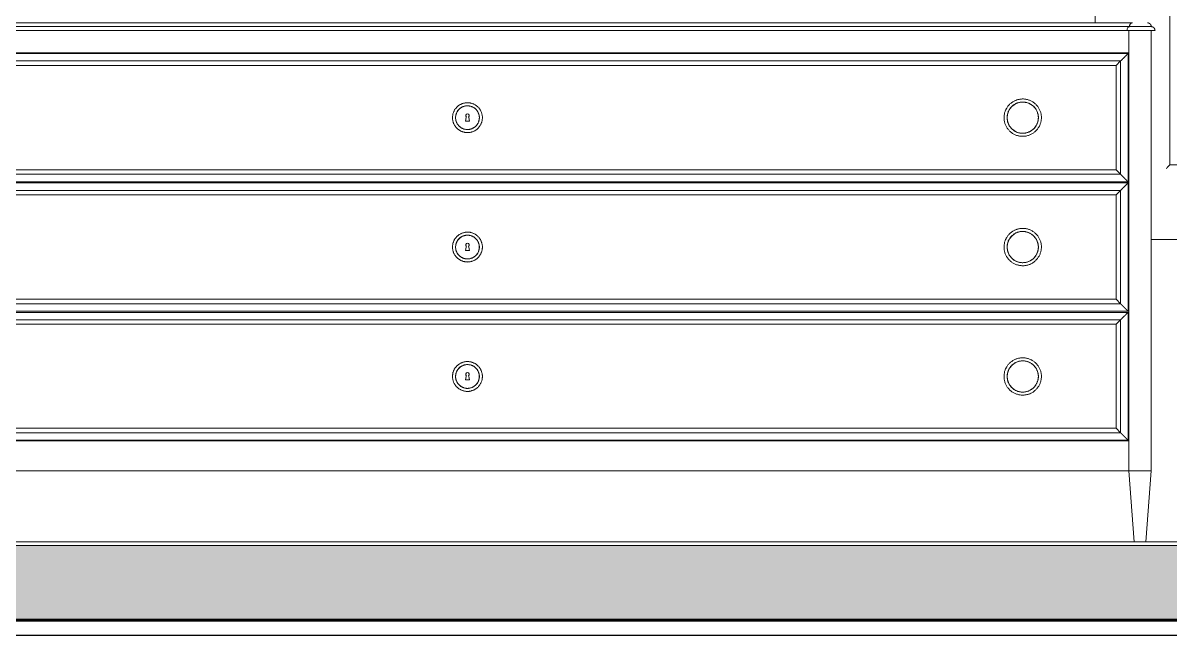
# Model space of a CAD drawing. Header units: millimetres. Extents: x -23833 to 62003, y -3000 to 6760.
# Drawn here: x 53693 to 55228, y 80 to 900 of the extents above; entities that cross this region are included whole.
import ezdxf

# ---------------------------------------------------------------- set-up
doc = ezdxf.new("R2010")
doc.units = ezdxf.units.MM
for name, color, linetype, lineweight in [('A-FLOR', 192, 'Continuous', 25), ('A-FLOR-PATT', 8, 'Continuous', 25), ('A-GLAZ', 151, 'Continuous', 9), ('C-BLDG-PADS', 91, 'Continuous', 9), ('I-FURN', 30, 'Continuous', 9)]:
    doc.layers.add(name, color=color, linetype=linetype, lineweight=lineweight)

# ---------------------------------------------------------------- blocks, each defined once
blk = doc.blocks.new('Janela basculante e folha fixa - 80 x 160 cm-4197805-C')
at = {"layer": 'A-GLAZ'}
for p, q in [((11149.7, 2410), (11149.7, 899.9)), ((11249.7, 710), (11249.7, 2310)), ((12049.7, 710), (11249.7, 710)), ((11224.7, 610), (12069.7, 610))]:
    blk.add_line(p, q, dxfattribs=at)
blk.add_open_spline([(11249.7, 710), (11249.6, 710), (11249.6, 709.9), (11249.3, 709.6), (11249, 709.3), (11248.7, 709), (11248.4, 708.8), (11248.1, 708.5), (11247.7, 708.1), (11247.2, 707.6), (11246.9, 707.2), (11246.5, 706.8), (11245.7, 706.1), (11245.1, 705.4), (11244.7, 705)], degree=3, knots=[0, 0, 0, 0, 0.166667, 0.25, 0.333333, 0.416667, 0.458333, 0.5, 0.583333, 0.666667, 0.708333, 0.75, 0.833333, 1, 1, 1, 1], dxfattribs=at)
blk = doc.blocks.new('Blks_Decor Henzel Studio_Tapete Diamond Dust - Único-3507328-C')
at = {"layer": 'I-FURN', "color": 55}
for p, q in [((8809.650772, 205), (11809.650772, 205)), ((11809.650772, 200), (8809.650772, 200))]:
    blk.add_line(p, q, dxfattribs=at)
blk = doc.blocks.new('Blks_Mob_Mesa de Cabeceira Cômoda - Azul Petróleo-3563529-C')
at = {"layer": 'I-FURN', "color": 55}
for p, q in [((11199.7, 900), (9419.7, 900)), ((11195.5, 895), (9423.8, 895)), ((11195.5, 895), (9423.8, 895)), ((11197.2, 895), (11195.5, 895)), ((11202.8, 895), (11197.2, 895)), ((11210.1, 895), (11202.8, 895)), ((11213.8, 895), (11210.1, 895)), ((11217.3, 895), (11213.8, 895)), ((11220.2, 895), (11217.3, 895)), ((11222.5, 895), (11220.3, 895)), ((11224.3, 895), (11222.6, 895)), ((11224.6, 895), (11224.3, 895)), ((11192.3, 890), (9427, 890)), ((11229.7, 890), (11192.3, 890)), ((11194.7, 890), (11194.7, 300)), ((11224.7, 300), (11224.7, 890)), ((9424.1, 860), (11194.7, 860)), ((11193.7, 859), (9425.7, 859)), ((9435.7, 849), (11183.7, 849)), ((9435.7, 849), (11183.7, 849)), ((11183.7, 849), (11177.7, 843)), ((11183.7, 849), (11183.7, 697.2)), ((11183.7, 849), (11183.7, 697.2)), ((11193.7, 687.2), (11193.7, 859)), ((11177.7, 843), (9441.7, 843)), ((11177.7, 703.2), (11177.7, 843)), ((10307.2, 768.3), (10308, 773.1)), ((10309.7, 768.3), (10307.2, 768.3)), ((10308, 773.1), (10308.1, 773.9)), ((10308, 773.1), (10308.1, 773.9)), ((10312.2, 768.3), (10309.7, 768.3)), ((10311.2, 773.9), (10311.3, 773.1)), ((10311.2, 773.9), (10311.3, 773.1)), ((10311.3, 773.1), (10312.2, 768.3)), ((11183.7, 697.2), (9435.7, 697.2)), ((11183.7, 697.2), (9435.7, 697.2)), ((9441.7, 703.2), (11177.7, 703.2)), ((11177.7, 703.2), (11183.7, 697.2)), ((9425.7, 687.2), (11193.7, 687.2)), ((11193.7, 685.7), (9425.7, 685.7)), ((9435.7, 675.7), (11183.7, 675.7)), ((9435.7, 675.7), (11183.7, 675.7)), ((11183.7, 675.7), (11177.7, 669.7)), ((11183.7, 675.7), (11183.7, 523.8)), ((11183.7, 675.7), (11183.7, 523.8)), ((11193.7, 513.8), (11193.7, 685.7)), ((9441.7, 669.7), (11177.7, 669.7)), ((11177.7, 669.7), (11177.7, 529.8)), ((10307.2, 595), (10308, 599.7)), ((10308, 599.7), (10308.1, 600.5)), ((10308, 599.7), (10308.1, 600.5)), ((10311.2, 600.5), (10311.3, 599.7)), ((10311.2, 600.5), (10311.3, 599.7)), ((10311.3, 599.7), (10312.2, 595)), ((10309.7, 595), (10307.2, 595)), ((10312.2, 595), (10309.7, 595)), ((11183.7, 523.8), (9435.7, 523.8)), ((11183.7, 523.8), (9435.7, 523.8)), ((11177.7, 529.8), (9441.7, 529.8)), ((11177.7, 529.8), (11183.7, 523.8)), ((9425.7, 513.8), (11193.7, 513.8)), ((11193.7, 512.3), (9425.7, 512.3)), ((11193.7, 341), (11193.7, 512.3)), ((9435.7, 502.3), (11183.7, 502.3)), ((9435.7, 502.3), (11183.7, 502.3)), ((9441.7, 496.3), (11177.7, 496.3)), ((11183.7, 502.3), (11177.7, 496.3)), ((11177.7, 496.3), (11177.7, 357)), ((11183.7, 502.3), (11183.7, 351)), ((11183.7, 502.3), (11183.7, 351)), ((10307.2, 421.7), (10308, 426.4)), ((10309.7, 421.7), (10307.2, 421.7)), ((10308, 426.4), (10308.1, 427.2)), ((10308, 426.4), (10308.1, 427.2)), ((10312.2, 421.7), (10309.7, 421.7)), ((10311.2, 427.2), (10311.3, 426.4)), ((10311.2, 427.2), (10311.3, 426.4)), ((10311.3, 426.4), (10312.2, 421.7)), ((9441.7, 357), (11177.7, 357)), ((11177.7, 357), (11183.7, 351)), ((11195.2, 340), (9424.7, 340)), ((9425.7, 341), (11193.7, 341)), ((11183.7, 351), (9435.7, 351)), ((11183.7, 351), (9435.7, 351)), ((9424.1, 300), (11195.2, 300)), ((11194.7, 300), (11201.8, 205)), ((11224.7, 300), (11194.7, 300)), ((11217.5, 205), (11224.7, 300))]:
    blk.add_line(p, q, dxfattribs=at)
at = {"layer": 'I-FURN', "color": 55, "flags": 128}
for points in [[(11219.7, 900), (11219.9, 900), (11220.1, 900), (11220.2, 900), (11220.4, 899.9), (11220.6, 899.9), (11220.8, 899.9), (11221, 899.8), (11221.2, 899.7), (11221.4, 899.7), (11221.6, 899.6), (11221.8, 899.5), (11222, 899.4), (11222.1, 899.3), (11222.3, 899.2), (11222.5, 899.1), (11222.6, 899), (11222.8, 898.9), (11222.9, 898.8), (11223.1, 898.6), (11223.2, 898.5), (11223.4, 898.3), (11223.5, 898.2), (11223.6, 898), (11223.7, 897.9), (11223.9, 897.7), (11224, 897.5), (11224.1, 897.4), (11224.2, 897.2), (11224.2, 897), (11224.3, 896.8), (11224.4, 896.6), (11224.4, 896.4), (11224.5, 896.2), (11224.5, 896), (11224.6, 895.8), (11224.6, 895.7), (11224.6, 895.5), (11224.6, 895.3), (11224.7, 895.1), (11224.7, 895)], [(11219.7, 900), (11219.9, 900), (11220.1, 900), (11220.2, 900), (11220.4, 899.9), (11220.6, 899.9), (11220.8, 899.9), (11221, 899.8), (11221.2, 899.7), (11221.4, 899.7), (11221.6, 899.6), (11221.8, 899.5), (11222, 899.4), (11222.1, 899.3)], [(11222.5, 899.1), (11222.6, 899), (11222.8, 898.9), (11222.9, 898.8), (11223.1, 898.6), (11223.2, 898.5), (11223.4, 898.3), (11223.5, 898.2), (11223.6, 898), (11223.7, 897.9), (11223.9, 897.7), (11224, 897.5), (11224.1, 897.4)], [(11224.2, 897.2), (11224.2, 897), (11224.3, 896.8), (11224.4, 896.6), (11224.4, 896.4), (11224.5, 896.2), (11224.5, 896), (11224.6, 895.8), (11224.6, 895.7), (11224.6, 895.5), (11224.6, 895.3), (11224.7, 895.1), (11224.7, 895)], [(11224.6, 895), (11224.8, 895), (11225, 895), (11225.2, 895), (11225.4, 894.9), (11225.6, 894.9), (11225.8, 894.9), (11226, 894.8), (11226.2, 894.7), (11226.4, 894.7), (11226.6, 894.6), (11226.8, 894.5), (11226.9, 894.4), (11227.1, 894.3), (11227.3, 894.2), (11227.5, 894.1), (11227.6, 894), (11227.8, 893.9), (11227.9, 893.7), (11228.1, 893.6), (11228.2, 893.5), (11228.4, 893.3), (11228.5, 893.2), (11228.6, 893), (11228.7, 892.9), (11228.9, 892.7), (11229, 892.5), (11229.1, 892.3), (11229.1, 892.2), (11229.2, 892), (11229.3, 891.8), (11229.4, 891.6), (11229.4, 891.4), (11229.5, 891.2), (11229.5, 891), (11229.6, 890.8), (11229.6, 890.6), (11229.6, 890.4), (11229.6, 890.2), (11229.7, 890), (11229.7, 890)], [(11224.6, 895), (11224.8, 895), (11225, 895), (11225.2, 895), (11225.4, 894.9), (11225.6, 894.9), (11225.8, 894.9), (11226, 894.8), (11226.2, 894.7), (11226.4, 894.7), (11226.6, 894.6), (11226.8, 894.5), (11226.9, 894.4), (11227.1, 894.3), (11227.3, 894.2), (11227.5, 894.1), (11227.6, 894)], [(11228.2, 893.5), (11228.4, 893.3), (11228.5, 893.2), (11228.6, 893), (11228.7, 892.9), (11228.9, 892.7), (11229, 892.5), (11229.1, 892.3), (11229.1, 892.2), (11229.2, 892), (11229.3, 891.8), (11229.4, 891.6), (11229.4, 891.4), (11229.5, 891.2), (11229.5, 891), (11229.6, 890.8), (11229.6, 890.6), (11229.6, 890.4), (11229.6, 890.2)], [(10329.7, 773.1), (10329.6, 773.9), (10329.6, 774.7), (10329.5, 775.5), (10329.4, 776.3), (10329.3, 777.1), (10329.1, 777.8), (10328.9, 778.6), (10328.6, 779.4), (10328.4, 780.1), (10328.1, 780.9), (10327.7, 781.6), (10327.4, 782.3), (10327, 783), (10326.6, 783.7), (10326.2, 784.4), (10325.7, 785), (10325.2, 785.7), (10324.7, 786.3), (10324.1, 786.9), (10323.6, 787.4), (10323, 788), (10322.4, 788.5), (10321.8, 789), (10321.1, 789.5), (10320.5, 789.9), (10319.8, 790.3), (10319.1, 790.7), (10318.4, 791.1), (10317.6, 791.4), (10316.9, 791.7), (10316.1, 792), (10315.4, 792.2), (10314.6, 792.5), (10313.8, 792.6), (10313.1, 792.8), (10312.3, 792.9), (10311.5, 793), (10310.7, 793.1), (10309.9, 793.1), (10309.1, 793.1), (10308.3, 793), (10307.5, 793), (10306.7, 792.9), (10305.9, 792.7), (10305.1, 792.6), (10304.3, 792.4), (10303.6, 792.1), (10302.8, 791.9), (10302.1, 791.6), (10301.3, 791.3), (10300.6, 790.9), (10299.9, 790.5), (10299.2, 790.1), (10298.5, 789.7), (10297.9, 789.3), (10297.2, 788.8), (10296.6, 788.3), (10296, 787.7), (10295.5, 787.2), (10294.9, 786.6), (10294.4, 786), (10293.9, 785.4), (10293.4, 784.7), (10292.9, 784.1), (10292.5, 783.4), (10292.1, 782.7), (10291.7, 782), (10291.4, 781.3), (10291.1, 780.5), (10290.8, 779.8), (10290.6, 779), (10290.3, 778.3), (10290.1, 777.5), (10290, 776.7), (10289.9, 775.9), (10289.8, 775.1), (10289.7, 774.3), (10289.7, 773.5), (10289.7, 773.1)], [(10293.7, 773.1), (10293.8, 773.7), (10293.8, 774.4), (10293.9, 775), (10293.9, 775.6), (10294.1, 776.2), (10294.2, 776.9), (10294.4, 777.5), (10294.5, 778.1), (10294.8, 778.7), (10295, 779.3), (10295.3, 779.9), (10295.5, 780.4), (10295.8, 781), (10296.2, 781.5), (10296.5, 782.1), (10296.9, 782.6), (10297.3, 783.1), (10297.7, 783.6), (10298.1, 784), (10298.6, 784.5), (10299, 784.9), (10299.5, 785.3), (10300, 785.7), (10300.5, 786.1), (10301.1, 786.5), (10301.6, 786.8), (10302.2, 787.1), (10302.7, 787.4), (10303.3, 787.7), (10303.9, 787.9), (10304.5, 788.1), (10305.1, 788.3), (10305.7, 788.5), (10306.3, 788.6), (10306.9, 788.8), (10307.6, 788.9), (10308.2, 788.9), (10308.8, 789), (10309.5, 789), (10310.1, 789), (10310.8, 789), (10311.4, 788.9), (10312, 788.8), (10312.6, 788.7), (10313.3, 788.6), (10313.9, 788.4), (10314.5, 788.2), (10315.1, 788), (10315.7, 787.8), (10316.3, 787.6), (10316.8, 787.3), (10317.4, 787), (10318, 786.7), (10318.5, 786.3), (10319, 785.9), (10319.5, 785.6), (10320, 785.2), (10320.5, 784.7), (10320.9, 784.3), (10321.4, 783.8), (10321.8, 783.4), (10322.2, 782.9), (10322.6, 782.3), (10322.9, 781.8), (10323.3, 781.3), (10323.6, 780.7), (10323.9, 780.2), (10324.2, 779.6), (10324.4, 779), (10324.6, 778.4), (10324.8, 777.8), (10325, 777.2), (10325.2, 776.6), (10325.3, 776), (10325.4, 775.3), (10325.5, 774.7), (10325.5, 774.1), (10325.6, 773.4), (10325.6, 773.1)], [(11077.7, 773.1), (11077.6, 774.1), (11077.6, 775.1), (11077.5, 776.1), (11077.3, 777.1), (11077.2, 778.1), (11076.9, 779), (11076.7, 780), (11076.4, 780.9), (11076, 781.9), (11075.7, 782.8), (11075.3, 783.7), (11074.8, 784.6), (11074.3, 785.5), (11073.8, 786.4), (11073.3, 787.2), (11072.7, 788), (11072.1, 788.8), (11071.4, 789.6), (11070.8, 790.3), (11070.1, 791), (11069.3, 791.7), (11068.6, 792.4), (11067.8, 793), (11067, 793.6), (11066.2, 794.1), (11065.3, 794.6), (11064.4, 795.1), (11063.5, 795.6), (11062.6, 796), (11061.7, 796.4), (11060.8, 796.7), (11059.8, 797), (11058.9, 797.3), (11057.9, 797.5), (11056.9, 797.7), (11055.9, 797.9), (11054.9, 798), (11053.9, 798.1), (11052.9, 798.1), (11051.9, 798.1), (11050.9, 798), (11049.9, 797.9), (11048.9, 797.8), (11047.9, 797.6), (11047, 797.4), (11046, 797.2), (11045, 796.9), (11044.1, 796.6), (11043.2, 796.2), (11042.2, 795.8), (11041.3, 795.4), (11040.5, 794.9), (11039.6, 794.4), (11038.8, 793.9), (11037.9, 793.3), (11037.1, 792.7), (11036.4, 792.1), (11035.6, 791.4), (11034.9, 790.7), (11034.2, 790), (11033.6, 789.2), (11032.9, 788.4), (11032.3, 787.6), (11031.8, 786.8), (11031.2, 786), (11030.7, 785.1), (11030.3, 784.2), (11029.8, 783.3), (11029.4, 782.4), (11029.1, 781.5), (11028.8, 780.5), (11028.5, 779.5), (11028.3, 778.6), (11028.1, 777.6), (11027.9, 776.6), (11027.8, 775.6), (11027.7, 774.6), (11027.7, 773.6), (11027.7, 773.1)], [(11031.7, 773.1), (11031.8, 773.9), (11031.8, 774.8), (11031.9, 775.6), (11032, 776.4), (11032.2, 777.2), (11032.3, 778.1), (11032.6, 778.9), (11032.8, 779.7), (11033.1, 780.4), (11033.4, 781.2), (11033.7, 782), (11034.1, 782.7), (11034.5, 783.5), (11034.9, 784.2), (11035.4, 784.9), (11035.9, 785.6), (11036.4, 786.2), (11036.9, 786.9), (11037.5, 787.5), (11038.1, 788.1), (11038.7, 788.7), (11039.3, 789.2), (11040, 789.7), (11040.7, 790.2), (11041.4, 790.7), (11042.1, 791.1), (11042.8, 791.5), (11043.5, 791.9), (11044.3, 792.3), (11045.1, 792.6), (11045.9, 792.9), (11046.7, 793.1), (11047.5, 793.3), (11048.3, 793.5), (11049.1, 793.7), (11049.9, 793.8), (11050.8, 793.9), (11051.6, 794), (11052.4, 794), (11053.3, 794), (11054.1, 793.9), (11054.9, 793.9), (11055.8, 793.8), (11056.6, 793.6), (11057.4, 793.4), (11058.2, 793.2), (11059, 793), (11059.8, 792.7), (11060.6, 792.4), (11061.4, 792.1), (11062.1, 791.7), (11062.8, 791.3), (11063.6, 790.9), (11064.3, 790.5), (11065, 790), (11065.6, 789.5), (11066.3, 789), (11066.9, 788.4), (11067.5, 787.8), (11068.1, 787.2), (11068.6, 786.6), (11069.1, 785.9), (11069.7, 785.3), (11070.1, 784.6), (11070.6, 783.9), (11071, 783.1), (11071.4, 782.4), (11071.7, 781.6), (11072.1, 780.9), (11072.4, 780.1), (11072.6, 779.3), (11072.9, 778.5), (11073.1, 777.7), (11073.2, 776.9), (11073.4, 776), (11073.5, 775.2), (11073.5, 774.4), (11073.6, 773.5), (11073.6, 773.1)], [(10289.7, 773.1), (10289.7, 772.3), (10289.7, 771.5), (10289.8, 770.7), (10289.9, 769.9), (10290, 769.1), (10290.2, 768.3), (10290.4, 767.6), (10290.7, 766.8), (10290.9, 766), (10291.2, 765.3), (10291.6, 764.6), (10291.9, 763.8), (10292.3, 763.1), (10292.7, 762.5), (10293.1, 761.8), (10293.6, 761.1), (10294.1, 760.5), (10294.6, 759.9), (10295.2, 759.3), (10295.7, 758.7), (10296.3, 758.2), (10296.9, 757.7), (10297.5, 757.2), (10298.2, 756.7), (10298.8, 756.3), (10299.5, 755.8), (10300.2, 755.4), (10300.9, 755.1), (10301.7, 754.7), (10302.4, 754.4), (10303.2, 754.2), (10303.9, 753.9), (10304.7, 753.7), (10305.5, 753.5), (10306.3, 753.4), (10307, 753.3), (10307.8, 753.2), (10308.6, 753.1), (10309.4, 753.1), (10310.2, 753.1), (10311, 753.1), (10311.8, 753.2), (10312.6, 753.3), (10313.4, 753.4), (10314.2, 753.6), (10315, 753.8), (10315.7, 754), (10316.5, 754.3), (10317.2, 754.6), (10318, 754.9), (10318.7, 755.2), (10319.4, 755.6), (10320.1, 756), (10320.8, 756.5), (10321.4, 756.9), (10322.1, 757.4), (10322.7, 757.9), (10323.3, 758.4), (10323.8, 759), (10324.4, 759.6), (10324.9, 760.2), (10325.4, 760.8), (10325.9, 761.4), (10326.4, 762.1), (10326.8, 762.8), (10327.2, 763.5), (10327.6, 764.2), (10327.9, 764.9), (10328.2, 765.6), (10328.5, 766.4), (10328.7, 767.1), (10329, 767.9), (10329.2, 768.7), (10329.3, 769.5), (10329.5, 770.3), (10329.5, 771.1), (10329.6, 771.9), (10329.6, 772.7), (10329.7, 773.1)], [(10325.6, 773.1), (10325.5, 772.4), (10325.5, 771.8), (10325.4, 771.2), (10325.4, 770.5), (10325.2, 769.9), (10325.1, 769.3), (10324.9, 768.7), (10324.8, 768.1), (10324.5, 767.5), (10324.3, 766.9), (10324, 766.3), (10323.8, 765.7), (10323.5, 765.2), (10323.1, 764.6), (10322.8, 764.1), (10322.4, 763.6), (10322, 763.1), (10321.6, 762.6), (10321.2, 762.1), (10320.7, 761.7), (10320.3, 761.2), (10319.8, 760.8), (10319.3, 760.4), (10318.8, 760), (10318.2, 759.7), (10317.7, 759.4), (10317.1, 759.1), (10316.6, 758.8), (10316, 758.5), (10315.4, 758.3), (10314.8, 758), (10314.2, 757.8), (10313.6, 757.7), (10313, 757.5), (10312.4, 757.4), (10311.7, 757.3), (10311.1, 757.2), (10310.5, 757.2), (10309.8, 757.2), (10309.2, 757.2), (10308.6, 757.2), (10307.9, 757.3), (10307.3, 757.3), (10306.7, 757.5), (10306, 757.6), (10305.4, 757.7), (10304.8, 757.9), (10304.2, 758.1), (10303.6, 758.4), (10303, 758.6), (10302.5, 758.9), (10301.9, 759.2), (10301.3, 759.5), (10300.8, 759.9), (10300.3, 760.2), (10299.8, 760.6), (10299.3, 761), (10298.8, 761.4), (10298.4, 761.9), (10297.9, 762.3), (10297.5, 762.8), (10297.1, 763.3), (10296.7, 763.8), (10296.4, 764.3), (10296, 764.9), (10295.7, 765.4), (10295.4, 766), (10295.1, 766.6), (10294.9, 767.2), (10294.7, 767.8), (10294.5, 768.4), (10294.3, 769), (10294.1, 769.6), (10294, 770.2), (10293.9, 770.8), (10293.8, 771.5), (10293.8, 772.1), (10293.7, 772.7), (10293.7, 773.1)], [(11027.7, 773.1), (11027.7, 772.1), (11027.7, 771.1), (11027.8, 770.1), (11028, 769.1), (11028.1, 768.1), (11028.4, 767.1), (11028.6, 766.2), (11028.9, 765.2), (11029.3, 764.3), (11029.6, 763.3), (11030, 762.4), (11030.5, 761.5), (11031, 760.7), (11031.5, 759.8), (11032, 759), (11032.6, 758.2), (11033.2, 757.4), (11033.9, 756.6), (11034.5, 755.9), (11035.2, 755.1), (11036, 754.5), (11036.7, 753.8), (11037.5, 753.2), (11038.3, 752.6), (11039.1, 752), (11040, 751.5), (11040.9, 751), (11041.8, 750.6), (11042.7, 750.2), (11043.6, 749.8), (11044.5, 749.4), (11045.5, 749.1), (11046.4, 748.9), (11047.4, 748.6), (11048.4, 748.4), (11049.4, 748.3), (11050.4, 748.2), (11051.4, 748.1), (11052.4, 748.1), (11053.4, 748.1), (11054.4, 748.1), (11055.4, 748.2), (11056.4, 748.4), (11057.4, 748.5), (11058.3, 748.7), (11059.3, 749), (11060.3, 749.3), (11061.2, 749.6), (11062.1, 750), (11063.1, 750.4), (11064, 750.8), (11064.8, 751.3), (11065.7, 751.8), (11066.5, 752.3), (11067.4, 752.9), (11068.2, 753.5), (11068.9, 754.1), (11069.7, 754.8), (11070.4, 755.5), (11071.1, 756.2), (11071.7, 756.9), (11072.4, 757.7), (11073, 758.5), (11073.5, 759.3), (11074.1, 760.2), (11074.6, 761.1), (11075, 761.9), (11075.5, 762.9), (11075.9, 763.8), (11076.2, 764.7), (11076.5, 765.7), (11076.8, 766.6), (11077, 767.6), (11077.2, 768.6), (11077.4, 769.6), (11077.5, 770.5), (11077.6, 771.5), (11077.6, 772.5), (11077.7, 773.1)], [(11073.6, 773.1), (11073.5, 772.2), (11073.5, 771.4), (11073.4, 770.6), (11073.3, 769.8), (11073.1, 768.9), (11073, 768.1), (11072.7, 767.3), (11072.5, 766.5), (11072.2, 765.7), (11071.9, 764.9), (11071.6, 764.2), (11071.2, 763.4), (11070.8, 762.7), (11070.4, 762), (11069.9, 761.3), (11069.4, 760.6), (11068.9, 759.9), (11068.4, 759.3), (11067.8, 758.7), (11067.2, 758.1), (11066.6, 757.5), (11066, 757), (11065.3, 756.4), (11064.6, 756), (11063.9, 755.5), (11063.2, 755), (11062.5, 754.6), (11061.8, 754.3), (11061, 753.9), (11060.2, 753.6), (11059.4, 753.3), (11058.6, 753.1), (11057.8, 752.8), (11057, 752.6), (11056.2, 752.5), (11055.4, 752.4), (11054.5, 752.3), (11053.7, 752.2), (11052.9, 752.2), (11052, 752.2), (11051.2, 752.2), (11050.4, 752.3), (11049.5, 752.4), (11048.7, 752.5), (11047.9, 752.7), (11047.1, 752.9), (11046.3, 753.2), (11045.5, 753.4), (11044.7, 753.7), (11043.9, 754.1), (11043.2, 754.4), (11042.5, 754.8), (11041.7, 755.2), (11041, 755.7), (11040.3, 756.2), (11039.7, 756.7), (11039, 757.2), (11038.4, 757.8), (11037.8, 758.4), (11037.2, 759), (11036.7, 759.6), (11036.2, 760.2), (11035.7, 760.9), (11035.2, 761.6), (11034.7, 762.3), (11034.3, 763), (11033.9, 763.8), (11033.6, 764.5), (11033.2, 765.3), (11032.9, 766.1), (11032.7, 766.9), (11032.5, 767.7), (11032.3, 768.5), (11032.1, 769.3), (11031.9, 770.1), (11031.8, 771), (11031.8, 771.8), (11031.7, 772.6), (11031.7, 773.1)], [(10329.7, 599.7), (10329.6, 600.5), (10329.6, 601.3), (10329.5, 602.1), (10329.4, 602.9), (10329.3, 603.7), (10329.1, 604.5), (10328.9, 605.3), (10328.6, 606), (10328.4, 606.8), (10328.1, 607.5), (10327.7, 608.3), (10327.4, 609), (10327, 609.7), (10326.6, 610.4), (10326.2, 611), (10325.7, 611.7), (10325.2, 612.3), (10324.7, 612.9), (10324.1, 613.5), (10323.6, 614.1), (10323, 614.6), (10322.4, 615.2), (10321.8, 615.7), (10321.1, 616.1), (10320.5, 616.6), (10319.8, 617), (10319.1, 617.4), (10318.4, 617.8), (10317.6, 618.1), (10316.9, 618.4), (10316.1, 618.7), (10315.4, 618.9), (10314.6, 619.1), (10313.8, 619.3), (10313.1, 619.5), (10312.3, 619.6), (10311.5, 619.7), (10310.7, 619.7), (10309.9, 619.7), (10309.1, 619.7), (10308.3, 619.7), (10307.5, 619.6), (10306.7, 619.5), (10305.9, 619.4), (10305.1, 619.2), (10304.3, 619), (10303.6, 618.8), (10302.8, 618.5), (10302.1, 618.3), (10301.3, 617.9), (10300.6, 617.6), (10299.9, 617.2), (10299.2, 616.8), (10298.5, 616.4), (10297.9, 615.9), (10297.2, 615.4), (10296.6, 614.9), (10296, 614.4), (10295.5, 613.8), (10294.9, 613.3), (10294.4, 612.7), (10293.9, 612), (10293.4, 611.4), (10292.9, 610.7), (10292.5, 610.1), (10292.1, 609.4), (10291.7, 608.7), (10291.4, 607.9), (10291.1, 607.2), (10290.8, 606.4), (10290.6, 605.7), (10290.3, 604.9), (10290.1, 604.1), (10290, 603.4), (10289.9, 602.6), (10289.8, 601.8), (10289.7, 601), (10289.7, 600.2), (10289.7, 599.7)], [(10293.7, 599.7), (10293.8, 600.4), (10293.8, 601), (10293.9, 601.7), (10293.9, 602.3), (10294.1, 602.9), (10294.2, 603.5), (10294.4, 604.1), (10294.5, 604.8), (10294.8, 605.4), (10295, 605.9), (10295.3, 606.5), (10295.5, 607.1), (10295.8, 607.7), (10296.2, 608.2), (10296.5, 608.7), (10296.9, 609.3), (10297.3, 609.8), (10297.7, 610.2), (10298.1, 610.7), (10298.6, 611.2), (10299, 611.6), (10299.5, 612), (10300, 612.4), (10300.5, 612.8), (10301.1, 613.1), (10301.6, 613.5), (10302.2, 613.8), (10302.7, 614.1), (10303.3, 614.3), (10303.9, 614.6), (10304.5, 614.8), (10305.1, 615), (10305.7, 615.2), (10306.3, 615.3), (10306.9, 615.4), (10307.6, 615.5), (10308.2, 615.6), (10308.8, 615.6), (10309.5, 615.7), (10310.1, 615.7), (10310.8, 615.6), (10311.4, 615.6), (10312, 615.5), (10312.6, 615.4), (10313.3, 615.2), (10313.9, 615.1), (10314.5, 614.9), (10315.1, 614.7), (10315.7, 614.5), (10316.3, 614.2), (10316.8, 613.9), (10317.4, 613.6), (10318, 613.3), (10318.5, 613), (10319, 612.6), (10319.5, 612.2), (10320, 611.8), (10320.5, 611.4), (10320.9, 611), (10321.4, 610.5), (10321.8, 610), (10322.2, 609.5), (10322.6, 609), (10322.9, 608.5), (10323.3, 608), (10323.6, 607.4), (10323.9, 606.8), (10324.2, 606.3), (10324.4, 605.7), (10324.6, 605.1), (10324.8, 604.5), (10325, 603.9), (10325.2, 603.2), (10325.3, 602.6), (10325.4, 602), (10325.5, 601.4), (10325.5, 600.7), (10325.6, 600.1), (10325.6, 599.7)], [(11077.7, 599.7), (11077.6, 600.7), (11077.6, 601.7), (11077.5, 602.7), (11077.3, 603.7), (11077.2, 604.7), (11076.9, 605.7), (11076.7, 606.7), (11076.4, 607.6), (11076, 608.6), (11075.7, 609.5), (11075.3, 610.4), (11074.8, 611.3), (11074.3, 612.2), (11073.8, 613), (11073.3, 613.9), (11072.7, 614.7), (11072.1, 615.5), (11071.4, 616.2), (11070.8, 617), (11070.1, 617.7), (11069.3, 618.4), (11068.6, 619), (11067.8, 619.6), (11067, 620.2), (11066.2, 620.8), (11065.3, 621.3), (11064.4, 621.8), (11063.5, 622.3), (11062.6, 622.7), (11061.7, 623.1), (11060.8, 623.4), (11059.8, 623.7), (11058.9, 624), (11057.9, 624.2), (11056.9, 624.4), (11055.9, 624.5), (11054.9, 624.6), (11053.9, 624.7), (11052.9, 624.7), (11051.9, 624.7), (11050.9, 624.7), (11049.9, 624.6), (11048.9, 624.5), (11047.9, 624.3), (11047, 624.1), (11046, 623.8), (11045, 623.6), (11044.1, 623.2), (11043.2, 622.9), (11042.2, 622.5), (11041.3, 622), (11040.5, 621.6), (11039.6, 621.1), (11038.8, 620.5), (11037.9, 620), (11037.1, 619.4), (11036.4, 618.7), (11035.6, 618.1), (11034.9, 617.4), (11034.2, 616.6), (11033.6, 615.9), (11032.9, 615.1), (11032.3, 614.3), (11031.8, 613.5), (11031.2, 612.6), (11030.7, 611.8), (11030.3, 610.9), (11029.8, 610), (11029.4, 609.1), (11029.1, 608.1), (11028.8, 607.2), (11028.5, 606.2), (11028.3, 605.2), (11028.1, 604.3), (11027.9, 603.3), (11027.8, 602.3), (11027.7, 601.3), (11027.7, 600.3), (11027.7, 599.7)], [(11031.7, 599.7), (11031.8, 600.6), (11031.8, 601.4), (11031.9, 602.3), (11032, 603.1), (11032.2, 603.9), (11032.3, 604.7), (11032.6, 605.5), (11032.8, 606.3), (11033.1, 607.1), (11033.4, 607.9), (11033.7, 608.7), (11034.1, 609.4), (11034.5, 610.1), (11034.9, 610.9), (11035.4, 611.6), (11035.9, 612.2), (11036.4, 612.9), (11036.9, 613.5), (11037.5, 614.2), (11038.1, 614.8), (11038.7, 615.3), (11039.3, 615.9), (11040, 616.4), (11040.7, 616.9), (11041.4, 617.3), (11042.1, 617.8), (11042.8, 618.2), (11043.5, 618.6), (11044.3, 618.9), (11045.1, 619.2), (11045.9, 619.5), (11046.7, 619.8), (11047.5, 620), (11048.3, 620.2), (11049.1, 620.4), (11049.9, 620.5), (11050.8, 620.6), (11051.6, 620.6), (11052.4, 620.7), (11053.3, 620.7), (11054.1, 620.6), (11054.9, 620.5), (11055.8, 620.4), (11056.6, 620.3), (11057.4, 620.1), (11058.2, 619.9), (11059, 619.7), (11059.8, 619.4), (11060.6, 619.1), (11061.4, 618.8), (11062.1, 618.4), (11062.8, 618), (11063.6, 617.6), (11064.3, 617.1), (11065, 616.7), (11065.6, 616.2), (11066.3, 615.6), (11066.9, 615.1), (11067.5, 614.5), (11068.1, 613.9), (11068.6, 613.2), (11069.1, 612.6), (11069.7, 611.9), (11070.1, 611.2), (11070.6, 610.5), (11071, 609.8), (11071.4, 609.1), (11071.7, 608.3), (11072.1, 607.5), (11072.4, 606.8), (11072.6, 606), (11072.9, 605.2), (11073.1, 604.3), (11073.2, 603.5), (11073.4, 602.7), (11073.5, 601.9), (11073.5, 601), (11073.6, 600.2), (11073.6, 599.7)], [(10289.7, 599.7), (10289.7, 599), (10289.7, 598.2), (10289.8, 597.4), (10289.9, 596.6), (10290, 595.8), (10290.2, 595), (10290.4, 594.2), (10290.7, 593.5), (10290.9, 592.7), (10291.2, 592), (10291.6, 591.2), (10291.9, 590.5), (10292.3, 589.8), (10292.7, 589.1), (10293.1, 588.5), (10293.6, 587.8), (10294.1, 587.2), (10294.6, 586.6), (10295.2, 586), (10295.7, 585.4), (10296.3, 584.9), (10296.9, 584.3), (10297.5, 583.8), (10298.2, 583.4), (10298.8, 582.9), (10299.5, 582.5), (10300.2, 582.1), (10300.9, 581.7), (10301.7, 581.4), (10302.4, 581.1), (10303.2, 580.8), (10303.9, 580.6), (10304.7, 580.4), (10305.5, 580.2), (10306.3, 580), (10307, 579.9), (10307.8, 579.8), (10308.6, 579.8), (10309.4, 579.8), (10310.2, 579.8), (10311, 579.8), (10311.8, 579.9), (10312.6, 580), (10313.4, 580.1), (10314.2, 580.3), (10315, 580.5), (10315.7, 580.7), (10316.5, 581), (10317.2, 581.2), (10318, 581.6), (10318.7, 581.9), (10319.4, 582.3), (10320.1, 582.7), (10320.8, 583.1), (10321.4, 583.6), (10322.1, 584.1), (10322.7, 584.6), (10323.3, 585.1), (10323.8, 585.7), (10324.4, 586.2), (10324.9, 586.8), (10325.4, 587.5), (10325.9, 588.1), (10326.4, 588.8), (10326.8, 589.4), (10327.2, 590.1), (10327.6, 590.8), (10327.9, 591.6), (10328.2, 592.3), (10328.5, 593.1), (10328.7, 593.8), (10329, 594.6), (10329.2, 595.4), (10329.3, 596.1), (10329.5, 596.9), (10329.5, 597.7), (10329.6, 598.5), (10329.6, 599.3), (10329.7, 599.7)], [(10325.6, 599.7), (10325.5, 599.1), (10325.5, 598.5), (10325.4, 597.8), (10325.4, 597.2), (10325.2, 596.6), (10325.1, 596), (10324.9, 595.4), (10324.8, 594.7), (10324.5, 594.1), (10324.3, 593.6), (10324, 593), (10323.8, 592.4), (10323.5, 591.8), (10323.1, 591.3), (10322.8, 590.8), (10322.4, 590.2), (10322, 589.7), (10321.6, 589.3), (10321.2, 588.8), (10320.7, 588.3), (10320.3, 587.9), (10319.8, 587.5), (10319.3, 587.1), (10318.8, 586.7), (10318.2, 586.4), (10317.7, 586), (10317.1, 585.7), (10316.6, 585.4), (10316, 585.2), (10315.4, 584.9), (10314.8, 584.7), (10314.2, 584.5), (10313.6, 584.3), (10313, 584.2), (10312.4, 584.1), (10311.7, 584), (10311.1, 583.9), (10310.5, 583.9), (10309.8, 583.8), (10309.2, 583.8), (10308.6, 583.9), (10307.9, 583.9), (10307.3, 584), (10306.7, 584.1), (10306, 584.3), (10305.4, 584.4), (10304.8, 584.6), (10304.2, 584.8), (10303.6, 585), (10303, 585.3), (10302.5, 585.6), (10301.9, 585.9), (10301.3, 586.2), (10300.8, 586.5), (10300.3, 586.9), (10299.8, 587.3), (10299.3, 587.7), (10298.8, 588.1), (10298.4, 588.5), (10297.9, 589), (10297.5, 589.5), (10297.1, 590), (10296.7, 590.5), (10296.4, 591), (10296, 591.5), (10295.7, 592.1), (10295.4, 592.7), (10295.1, 593.2), (10294.9, 593.8), (10294.7, 594.4), (10294.5, 595), (10294.3, 595.6), (10294.1, 596.3), (10294, 596.9), (10293.9, 597.5), (10293.8, 598.1), (10293.8, 598.8), (10293.7, 599.4), (10293.7, 599.7)], [(11027.7, 599.7), (11027.7, 598.8), (11027.7, 597.8), (11027.8, 596.8), (11028, 595.8), (11028.1, 594.8), (11028.4, 593.8), (11028.6, 592.8), (11028.9, 591.9), (11029.3, 590.9), (11029.6, 590), (11030, 589.1), (11030.5, 588.2), (11031, 587.3), (11031.5, 586.5), (11032, 585.6), (11032.6, 584.8), (11033.2, 584), (11033.9, 583.3), (11034.5, 582.5), (11035.2, 581.8), (11036, 581.1), (11036.7, 580.5), (11037.5, 579.9), (11038.3, 579.3), (11039.1, 578.7), (11040, 578.2), (11040.9, 577.7), (11041.8, 577.2), (11042.7, 576.8), (11043.6, 576.4), (11044.5, 576.1), (11045.5, 575.8), (11046.4, 575.5), (11047.4, 575.3), (11048.4, 575.1), (11049.4, 575), (11050.4, 574.9), (11051.4, 574.8), (11052.4, 574.8), (11053.4, 574.8), (11054.4, 574.8), (11055.4, 574.9), (11056.4, 575), (11057.4, 575.2), (11058.3, 575.4), (11059.3, 575.7), (11060.3, 575.9), (11061.2, 576.3), (11062.1, 576.6), (11063.1, 577), (11064, 577.5), (11064.8, 577.9), (11065.7, 578.4), (11066.5, 579), (11067.4, 579.5), (11068.2, 580.1), (11068.9, 580.8), (11069.7, 581.4), (11070.4, 582.1), (11071.1, 582.9), (11071.7, 583.6), (11072.4, 584.4), (11073, 585.2), (11073.5, 586), (11074.1, 586.9), (11074.6, 587.7), (11075, 588.6), (11075.5, 589.5), (11075.9, 590.4), (11076.2, 591.4), (11076.5, 592.3), (11076.8, 593.3), (11077, 594.3), (11077.2, 595.2), (11077.4, 596.2), (11077.5, 597.2), (11077.6, 598.2), (11077.6, 599.2), (11077.7, 599.7)], [(11073.6, 599.7), (11073.5, 598.9), (11073.5, 598.1), (11073.4, 597.2), (11073.3, 596.4), (11073.1, 595.6), (11073, 594.8), (11072.7, 594), (11072.5, 593.2), (11072.2, 592.4), (11071.9, 591.6), (11071.6, 590.8), (11071.2, 590.1), (11070.8, 589.4), (11070.4, 588.6), (11069.9, 587.9), (11069.4, 587.3), (11068.9, 586.6), (11068.4, 586), (11067.8, 585.3), (11067.2, 584.7), (11066.6, 584.2), (11066, 583.6), (11065.3, 583.1), (11064.6, 582.6), (11063.9, 582.2), (11063.2, 581.7), (11062.5, 581.3), (11061.8, 580.9), (11061, 580.6), (11060.2, 580.3), (11059.4, 580), (11058.6, 579.7), (11057.8, 579.5), (11057, 579.3), (11056.2, 579.1), (11055.4, 579), (11054.5, 578.9), (11053.7, 578.9), (11052.9, 578.8), (11052, 578.8), (11051.2, 578.9), (11050.4, 579), (11049.5, 579.1), (11048.7, 579.2), (11047.9, 579.4), (11047.1, 579.6), (11046.3, 579.8), (11045.5, 580.1), (11044.7, 580.4), (11043.9, 580.7), (11043.2, 581.1), (11042.5, 581.5), (11041.7, 581.9), (11041, 582.4), (11040.3, 582.8), (11039.7, 583.3), (11039, 583.9), (11038.4, 584.4), (11037.8, 585), (11037.2, 585.6), (11036.7, 586.3), (11036.2, 586.9), (11035.7, 587.6), (11035.2, 588.3), (11034.7, 589), (11034.3, 589.7), (11033.9, 590.4), (11033.6, 591.2), (11033.2, 592), (11032.9, 592.7), (11032.7, 593.5), (11032.5, 594.3), (11032.3, 595.2), (11032.1, 596), (11031.9, 596.8), (11031.8, 597.6), (11031.8, 598.5), (11031.7, 599.3), (11031.7, 599.7)], [(10329.7, 426.4), (10329.6, 427.2), (10329.6, 428), (10329.5, 428.8), (10329.4, 429.6), (10329.3, 430.4), (10329.1, 431.2), (10328.9, 431.9), (10328.6, 432.7), (10328.4, 433.5), (10328.1, 434.2), (10327.7, 434.9), (10327.4, 435.7), (10327, 436.4), (10326.6, 437), (10326.2, 437.7), (10325.7, 438.4), (10325.2, 439), (10324.7, 439.6), (10324.1, 440.2), (10323.6, 440.8), (10323, 441.3), (10322.4, 441.8), (10321.8, 442.3), (10321.1, 442.8), (10320.5, 443.2), (10319.8, 443.7), (10319.1, 444.1), (10318.4, 444.4), (10317.6, 444.8), (10316.9, 445.1), (10316.1, 445.3), (10315.4, 445.6), (10314.6, 445.8), (10313.8, 446), (10313.1, 446.1), (10312.3, 446.2), (10311.5, 446.3), (10310.7, 446.4), (10309.9, 446.4), (10309.1, 446.4), (10308.3, 446.4), (10307.5, 446.3), (10306.7, 446.2), (10305.9, 446.1), (10305.1, 445.9), (10304.3, 445.7), (10303.6, 445.5), (10302.8, 445.2), (10302.1, 444.9), (10301.3, 444.6), (10300.6, 444.3), (10299.9, 443.9), (10299.2, 443.5), (10298.5, 443), (10297.9, 442.6), (10297.2, 442.1), (10296.6, 441.6), (10296, 441.1), (10295.5, 440.5), (10294.9, 439.9), (10294.4, 439.3), (10293.9, 438.7), (10293.4, 438.1), (10292.9, 437.4), (10292.5, 436.7), (10292.1, 436), (10291.7, 435.3), (10291.4, 434.6), (10291.1, 433.9), (10290.8, 433.1), (10290.6, 432.4), (10290.3, 431.6), (10290.1, 430.8), (10290, 430), (10289.9, 429.2), (10289.8, 428.4), (10289.7, 427.6), (10289.7, 426.8), (10289.7, 426.4)], [(11077.7, 426.4), (11077.6, 427.4), (11077.6, 428.4), (11077.5, 429.4), (11077.3, 430.4), (11077.2, 431.4), (11076.9, 432.4), (11076.7, 433.3), (11076.4, 434.3), (11076, 435.2), (11075.7, 436.2), (11075.3, 437.1), (11074.8, 438), (11074.3, 438.8), (11073.8, 439.7), (11073.3, 440.5), (11072.7, 441.3), (11072.1, 442.1), (11071.4, 442.9), (11070.8, 443.6), (11070.1, 444.4), (11069.3, 445), (11068.6, 445.7), (11067.8, 446.3), (11067, 446.9), (11066.2, 447.5), (11065.3, 448), (11064.4, 448.5), (11063.5, 448.9), (11062.6, 449.3), (11061.7, 449.7), (11060.8, 450.1), (11059.8, 450.4), (11058.9, 450.6), (11057.9, 450.9), (11056.9, 451.1), (11055.9, 451.2), (11054.9, 451.3), (11053.9, 451.4), (11052.9, 451.4), (11051.9, 451.4), (11050.9, 451.4), (11049.9, 451.3), (11048.9, 451.1), (11047.9, 451), (11047, 450.8), (11046, 450.5), (11045, 450.2), (11044.1, 449.9), (11043.2, 449.5), (11042.2, 449.1), (11041.3, 448.7), (11040.5, 448.2), (11039.6, 447.7), (11038.8, 447.2), (11037.9, 446.6), (11037.1, 446), (11036.4, 445.4), (11035.6, 444.7), (11034.9, 444), (11034.2, 443.3), (11033.6, 442.6), (11032.9, 441.8), (11032.3, 441), (11031.8, 440.2), (11031.2, 439.3), (11030.7, 438.4), (11030.3, 437.6), (11029.8, 436.6), (11029.4, 435.7), (11029.1, 434.8), (11028.8, 433.8), (11028.5, 432.9), (11028.3, 431.9), (11028.1, 430.9), (11027.9, 429.9), (11027.8, 429), (11027.7, 428), (11027.7, 427), (11027.7, 426.4)], [(11031.7, 426.4), (11031.8, 427.3), (11031.8, 428.1), (11031.9, 428.9), (11032, 429.7), (11032.2, 430.6), (11032.3, 431.4), (11032.6, 432.2), (11032.8, 433), (11033.1, 433.8), (11033.4, 434.6), (11033.7, 435.3), (11034.1, 436.1), (11034.5, 436.8), (11034.9, 437.5), (11035.4, 438.2), (11035.9, 438.9), (11036.4, 439.6), (11036.9, 440.2), (11037.5, 440.8), (11038.1, 441.4), (11038.7, 442), (11039.3, 442.5), (11040, 443.1), (11040.7, 443.5), (11041.4, 444), (11042.1, 444.5), (11042.8, 444.9), (11043.5, 445.2), (11044.3, 445.6), (11045.1, 445.9), (11045.9, 446.2), (11046.7, 446.4), (11047.5, 446.7), (11048.3, 446.9), (11049.1, 447), (11049.9, 447.1), (11050.8, 447.2), (11051.6, 447.3), (11052.4, 447.3), (11053.3, 447.3), (11054.1, 447.3), (11054.9, 447.2), (11055.8, 447.1), (11056.6, 447), (11057.4, 446.8), (11058.2, 446.6), (11059, 446.3), (11059.8, 446.1), (11060.6, 445.8), (11061.4, 445.4), (11062.1, 445.1), (11062.8, 444.7), (11063.6, 444.3), (11064.3, 443.8), (11065, 443.3), (11065.6, 442.8), (11066.3, 442.3), (11066.9, 441.7), (11067.5, 441.1), (11068.1, 440.5), (11068.6, 439.9), (11069.1, 439.3), (11069.7, 438.6), (11070.1, 437.9), (11070.6, 437.2), (11071, 436.5), (11071.4, 435.7), (11071.7, 435), (11072.1, 434.2), (11072.4, 433.4), (11072.6, 432.6), (11072.9, 431.8), (11073.1, 431), (11073.2, 430.2), (11073.4, 429.4), (11073.5, 428.5), (11073.5, 427.7), (11073.6, 426.9), (11073.6, 426.4)], [(10293.7, 426.4), (10293.8, 427.1), (10293.8, 427.7), (10293.9, 428.3), (10293.9, 429), (10294.1, 429.6), (10294.2, 430.2), (10294.4, 430.8), (10294.5, 431.4), (10294.8, 432), (10295, 432.6), (10295.3, 433.2), (10295.5, 433.8), (10295.8, 434.3), (10296.2, 434.9), (10296.5, 435.4), (10296.9, 435.9), (10297.3, 436.4), (10297.7, 436.9), (10298.1, 437.4), (10298.6, 437.8), (10299, 438.3), (10299.5, 438.7), (10300, 439.1), (10300.5, 439.5), (10301.1, 439.8), (10301.6, 440.1), (10302.2, 440.4), (10302.7, 440.7), (10303.3, 441), (10303.9, 441.2), (10304.5, 441.5), (10305.1, 441.7), (10305.7, 441.8), (10306.3, 442), (10306.9, 442.1), (10307.6, 442.2), (10308.2, 442.3), (10308.8, 442.3), (10309.5, 442.3), (10310.1, 442.3), (10310.8, 442.3), (10311.4, 442.2), (10312, 442.2), (10312.6, 442), (10313.3, 441.9), (10313.9, 441.8), (10314.5, 441.6), (10315.1, 441.4), (10315.7, 441.1), (10316.3, 440.9), (10316.8, 440.6), (10317.4, 440.3), (10318, 440), (10318.5, 439.6), (10319, 439.3), (10319.5, 438.9), (10320, 438.5), (10320.5, 438.1), (10320.9, 437.6), (10321.4, 437.2), (10321.8, 436.7), (10322.2, 436.2), (10322.6, 435.7), (10322.9, 435.2), (10323.3, 434.6), (10323.6, 434.1), (10323.9, 433.5), (10324.2, 432.9), (10324.4, 432.3), (10324.6, 431.7), (10324.8, 431.1), (10325, 430.5), (10325.2, 429.9), (10325.3, 429.3), (10325.4, 428.7), (10325.5, 428), (10325.5, 427.4), (10325.6, 426.8), (10325.6, 426.4)], [(10289.7, 426.4), (10289.7, 425.6), (10289.7, 424.8), (10289.8, 424), (10289.9, 423.2), (10290, 422.4), (10290.2, 421.7), (10290.4, 420.9), (10290.7, 420.1), (10290.9, 419.4), (10291.2, 418.6), (10291.6, 417.9), (10291.9, 417.2), (10292.3, 416.5), (10292.7, 415.8), (10293.1, 415.1), (10293.6, 414.5), (10294.1, 413.8), (10294.6, 413.2), (10295.2, 412.6), (10295.7, 412.1), (10296.3, 411.5), (10296.9, 411), (10297.5, 410.5), (10298.2, 410), (10298.8, 409.6), (10299.5, 409.2), (10300.2, 408.8), (10300.9, 408.4), (10301.7, 408.1), (10302.4, 407.8), (10303.2, 407.5), (10303.9, 407.3), (10304.7, 407), (10305.5, 406.9), (10306.3, 406.7), (10307, 406.6), (10307.8, 406.5), (10308.6, 406.4), (10309.4, 406.4), (10310.2, 406.4), (10311, 406.5), (10311.8, 406.5), (10312.6, 406.6), (10313.4, 406.8), (10314.2, 406.9), (10315, 407.1), (10315.7, 407.4), (10316.5, 407.6), (10317.2, 407.9), (10318, 408.2), (10318.7, 408.6), (10319.4, 409), (10320.1, 409.4), (10320.8, 409.8), (10321.4, 410.2), (10322.1, 410.7), (10322.7, 411.2), (10323.3, 411.8), (10323.8, 412.3), (10324.4, 412.9), (10324.9, 413.5), (10325.4, 414.1), (10325.9, 414.8), (10326.4, 415.4), (10326.8, 416.1), (10327.2, 416.8), (10327.6, 417.5), (10327.9, 418.2), (10328.2, 419), (10328.5, 419.7), (10328.7, 420.5), (10329, 421.2), (10329.2, 422), (10329.3, 422.8), (10329.5, 423.6), (10329.5, 424.4), (10329.6, 425.2), (10329.6, 426), (10329.7, 426.4)], [(10325.6, 426.4), (10325.5, 425.8), (10325.5, 425.1), (10325.4, 424.5), (10325.4, 423.9), (10325.2, 423.3), (10325.1, 422.6), (10324.9, 422), (10324.8, 421.4), (10324.5, 420.8), (10324.3, 420.2), (10324, 419.6), (10323.8, 419.1), (10323.5, 418.5), (10323.1, 418), (10322.8, 417.4), (10322.4, 416.9), (10322, 416.4), (10321.6, 415.9), (10321.2, 415.5), (10320.7, 415), (10320.3, 414.6), (10319.8, 414.2), (10319.3, 413.8), (10318.8, 413.4), (10318.2, 413), (10317.7, 412.7), (10317.1, 412.4), (10316.6, 412.1), (10316, 411.8), (10315.4, 411.6), (10314.8, 411.4), (10314.2, 411.2), (10313.6, 411), (10313, 410.9), (10312.4, 410.7), (10311.7, 410.6), (10311.1, 410.6), (10310.5, 410.5), (10309.8, 410.5), (10309.2, 410.5), (10308.6, 410.5), (10307.9, 410.6), (10307.3, 410.7), (10306.7, 410.8), (10306, 410.9), (10305.4, 411.1), (10304.8, 411.3), (10304.2, 411.5), (10303.6, 411.7), (10303, 411.9), (10302.5, 412.2), (10301.9, 412.5), (10301.3, 412.8), (10300.8, 413.2), (10300.3, 413.6), (10299.8, 413.9), (10299.3, 414.3), (10298.8, 414.8), (10298.4, 415.2), (10297.9, 415.7), (10297.5, 416.1), (10297.1, 416.6), (10296.7, 417.2), (10296.4, 417.7), (10296, 418.2), (10295.7, 418.8), (10295.4, 419.3), (10295.1, 419.9), (10294.9, 420.5), (10294.7, 421.1), (10294.5, 421.7), (10294.3, 422.3), (10294.1, 422.9), (10294, 423.5), (10293.9, 424.2), (10293.8, 424.8), (10293.8, 425.4), (10293.7, 426.1), (10293.7, 426.4)], [(11027.7, 426.4), (11027.7, 425.4), (11027.7, 424.4), (11027.8, 423.4), (11028, 422.4), (11028.1, 421.4), (11028.4, 420.5), (11028.6, 419.5), (11028.9, 418.6), (11029.3, 417.6), (11029.6, 416.7), (11030, 415.8), (11030.5, 414.9), (11031, 414), (11031.5, 413.1), (11032, 412.3), (11032.6, 411.5), (11033.2, 410.7), (11033.9, 409.9), (11034.5, 409.2), (11035.2, 408.5), (11036, 407.8), (11036.7, 407.1), (11037.5, 406.5), (11038.3, 405.9), (11039.1, 405.4), (11040, 404.9), (11040.9, 404.4), (11041.8, 403.9), (11042.7, 403.5), (11043.6, 403.1), (11044.5, 402.8), (11045.5, 402.5), (11046.4, 402.2), (11047.4, 402), (11048.4, 401.8), (11049.4, 401.6), (11050.4, 401.5), (11051.4, 401.4), (11052.4, 401.4), (11053.4, 401.4), (11054.4, 401.5), (11055.4, 401.6), (11056.4, 401.7), (11057.4, 401.9), (11058.3, 402.1), (11059.3, 402.3), (11060.3, 402.6), (11061.2, 402.9), (11062.1, 403.3), (11063.1, 403.7), (11064, 404.1), (11064.8, 404.6), (11065.7, 405.1), (11066.5, 405.6), (11067.4, 406.2), (11068.2, 406.8), (11068.9, 407.4), (11069.7, 408.1), (11070.4, 408.8), (11071.1, 409.5), (11071.7, 410.3), (11072.4, 411.1), (11073, 411.9), (11073.5, 412.7), (11074.1, 413.5), (11074.6, 414.4), (11075, 415.3), (11075.5, 416.2), (11075.9, 417.1), (11076.2, 418), (11076.5, 419), (11076.8, 420), (11077, 420.9), (11077.2, 421.9), (11077.4, 422.9), (11077.5, 423.9), (11077.6, 424.9), (11077.6, 425.9), (11077.7, 426.4)], [(11073.6, 426.4), (11073.5, 425.6), (11073.5, 424.7), (11073.4, 423.9), (11073.3, 423.1), (11073.1, 422.3), (11073, 421.4), (11072.7, 420.6), (11072.5, 419.8), (11072.2, 419.1), (11071.9, 418.3), (11071.6, 417.5), (11071.2, 416.8), (11070.8, 416), (11070.4, 415.3), (11069.9, 414.6), (11069.4, 413.9), (11068.9, 413.3), (11068.4, 412.6), (11067.8, 412), (11067.2, 411.4), (11066.6, 410.8), (11066, 410.3), (11065.3, 409.8), (11064.6, 409.3), (11063.9, 408.8), (11063.2, 408.4), (11062.5, 408), (11061.8, 407.6), (11061, 407.2), (11060.2, 406.9), (11059.4, 406.6), (11058.6, 406.4), (11057.8, 406.2), (11057, 406), (11056.2, 405.8), (11055.4, 405.7), (11054.5, 405.6), (11053.7, 405.5), (11052.9, 405.5), (11052, 405.5), (11051.2, 405.6), (11050.4, 405.6), (11049.5, 405.7), (11048.7, 405.9), (11047.9, 406.1), (11047.1, 406.3), (11046.3, 406.5), (11045.5, 406.8), (11044.7, 407.1), (11043.9, 407.4), (11043.2, 407.8), (11042.5, 408.2), (11041.7, 408.6), (11041, 409), (11040.3, 409.5), (11039.7, 410), (11039, 410.5), (11038.4, 411.1), (11037.8, 411.7), (11037.2, 412.3), (11036.7, 412.9), (11036.2, 413.6), (11035.7, 414.2), (11035.2, 414.9), (11034.7, 415.6), (11034.3, 416.4), (11033.9, 417.1), (11033.6, 417.9), (11033.2, 418.6), (11032.9, 419.4), (11032.7, 420.2), (11032.5, 421), (11032.3, 421.8), (11032.1, 422.6), (11031.9, 423.5), (11031.8, 424.3), (11031.8, 425.1), (11031.7, 426), (11031.7, 426.4)]]:
    blk.add_lwpolyline(points, dxfattribs=at)
at = {"layer": 'I-FURN', "color": 55}
for centre, radius, start, end in [((10309.7, 773.1), 15.9, 0, 180), ((10309.7, 773.1), 20, 128.6214, 135), ((10309.7, 773.1), 20, 90, 99.0642), ((11052.7, 773.1), 20.9, 0, 180), ((11052.7, 773.1), 25, 108, 115.8303), ((10309.7, 773.1), 15.9, 180, 360), ((10309.7, 775.8), 2.5, 307.6367, 232.3633), ((10309.7, 775.8), 2.5, 217.3777, 232.3633), ((10309.7, 775.8), 2.5, 307.6367, 322.6223), ((11052.7, 773.1), 20.9, 180, 0), ((10309.7, 773.1), 20, 270, 279.0642), ((10309.7, 773.1), 20, 308.6214, 315), ((11052.7, 773.1), 25, 288, 295.8303), ((10309.7, 599.7), 15.9, 360, 180), ((10309.7, 599.7), 20, 128.6214, 135), ((10309.7, 599.7), 20, 90, 99.0642), ((11052.7, 599.7), 20.9, 0, 180), ((11052.7, 599.7), 25, 108, 115.8303), ((10309.7, 599.7), 15.9, 180, 360), ((10309.7, 602.5), 2.5, 307.6367, 232.3633), ((10309.7, 602.5), 2.5, 217.3777, 232.3633), ((10309.7, 602.5), 2.5, 307.6367, 322.6223), ((11052.7, 599.7), 20.9, 180, 0), ((10309.7, 599.7), 20, 308.6214, 315), ((10309.7, 599.7), 20, 270, 279.0642), ((11052.7, 599.7), 25, 288, 295.8303), ((10309.7, 426.4), 20, 90, 99.0642), ((11052.7, 426.4), 20.9, 0, 180), ((11052.7, 426.4), 25, 108, 115.3944), ((10309.7, 426.4), 15.9, 360, 180), ((10309.7, 426.4), 20, 128.6214, 135), ((10309.7, 429.2), 2.5, 307.6367, 232.3633), ((10309.7, 426.4), 15.9, 180, 360), ((10309.7, 429.2), 2.5, 217.3777, 232.3633), ((10309.7, 429.2), 2.5, 307.6367, 322.6223), ((11052.7, 426.4), 20.9, 180, 0), ((10309.7, 426.4), 20, 270, 279.0642), ((10309.7, 426.4), 20, 308.6214, 315), ((11052.7, 426.4), 25, 288, 295.8303)]:
    blk.add_arc(centre, radius, start, end, dxfattribs=at)
for points, knots in [([(11195.5, 895), (11195.2, 895), (11194.7, 894.9), (11194.3, 894.6), (11193.9, 894.4), (11193.6, 894.1), (11193.3, 893.7), (11193, 893.2), (11192.6, 892.3), (11192.4, 891.2), (11192.3, 890.4), (11192.3, 890)], [-1, -1, -1, -1, -0.785714, -0.732143, -0.678571, -0.571429, -0.5, -0.428571, -0.285714, -0.142857, 0, 0, 0, 0]), ([(11199.7, 900), (11199.2, 900), (11198.6, 899.9), (11198, 899.7), (11197.6, 899.5), (11197.2, 899.2), (11196.8, 898.8), (11196.5, 898.4), (11196.2, 898), (11196, 897.5), (11195.8, 896.9), (11195.6, 896.1), (11195.5, 895.4), (11195.5, 895)], [-1, -1, -1, -1, -0.785714, -0.732143, -0.678571, -0.571429, -0.5, -0.428571, -0.357143, -0.285714, -0.214286, -0.142857, 0, 0, 0, 0]), ([(11193.7, 859), (11193.7, 859), (11193.6, 858.9), (11193.3, 858.6), (11193, 858.3), (11192.7, 858), (11192.4, 857.8), (11192.1, 857.5), (11191.7, 857.1), (11191.2, 856.6), (11190.9, 856.2), (11190.6, 855.9), (11190.3, 855.6), (11189.9, 855.3), (11189.6, 855), (11189.3, 854.7), (11189, 854.3), (11188.7, 854), (11188.3, 853.7), (11188, 853.3), (11187.7, 853), (11187.4, 852.7), (11187, 852.4), (11186.7, 852.1), (11186.4, 851.8), (11186.1, 851.5), (11185.9, 851.2), (11185.5, 850.9), (11185.2, 850.5), (11184.9, 850.2), (11184.6, 850), (11184.3, 849.7), (11184, 849.4), (11183.7, 849.1), (11183.7, 849), (11183.7, 849)], [0, 0, 0, 0, 0.083333, 0.125, 0.166667, 0.208333, 0.229167, 0.25, 0.291667, 0.333333, 0.354167, 0.375, 0.395833, 0.416667, 0.4375, 0.458333, 0.479167, 0.5, 0.520833, 0.541667, 0.5625, 0.583333, 0.604167, 0.625, 0.645833, 0.666667, 0.6875, 0.708333, 0.75, 0.770833, 0.791667, 0.833333, 0.875, 0.916667, 1, 1, 1, 1]), ([(11183.7, 697.2), (11183.7, 697.2), (11183.7, 697.1), (11184, 696.8), (11184.3, 696.5), (11184.6, 696.2), (11184.9, 695.9), (11185.2, 695.6), (11185.5, 695.3), (11185.9, 694.9), (11186.1, 694.7), (11186.4, 694.4), (11186.7, 694.1), (11187, 693.8), (11187.4, 693.5), (11187.7, 693.1), (11188, 692.8), (11188.3, 692.5), (11188.7, 692.2), (11189, 691.8), (11189.3, 691.5), (11189.6, 691.2), (11189.9, 690.9), (11190.3, 690.6), (11190.6, 690.3), (11190.9, 690), (11191.2, 689.7), (11191.4, 689.4), (11191.8, 689), (11192.1, 688.7), (11192.4, 688.4), (11192.7, 688.1), (11193, 687.8), (11193.3, 687.5), (11193.6, 687.3), (11193.6, 687.2), (11193.7, 687.2)], [-1, -1, -1, -1, -0.916667, -0.875, -0.833333, -0.791667, -0.770833, -0.75, -0.708333, -0.6875, -0.666667, -0.645833, -0.625, -0.604167, -0.583333, -0.5625, -0.541667, -0.520833, -0.5, -0.479167, -0.458333, -0.4375, -0.416667, -0.395833, -0.375, -0.354167, -0.333333, -0.3125, -0.291667, -0.25, -0.229167, -0.208333, -0.166667, -0.125, -0.083333, 0, 0, 0, 0]), ([(11193.7, 685.7), (11193.7, 685.7), (11193.6, 685.6), (11193.3, 685.3), (11193, 685), (11192.7, 684.7), (11192.4, 684.4), (11192.1, 684.1), (11191.7, 683.7), (11191.2, 683.3), (11190.9, 682.9), (11190.6, 682.6), (11190.3, 682.3), (11189.9, 682), (11189.6, 681.6), (11189.3, 681.3), (11189, 681), (11188.7, 680.7), (11188.3, 680.3), (11188, 680), (11187.7, 679.7), (11187.4, 679.4), (11187, 679.1), (11186.7, 678.8), (11186.4, 678.5), (11186.1, 678.2), (11185.9, 677.9), (11185.5, 677.5), (11185.2, 677.2), (11184.9, 676.9), (11184.6, 676.6), (11184.3, 676.3), (11184, 676), (11183.7, 675.8), (11183.7, 675.7), (11183.7, 675.7)], [0, 0, 0, 0, 0.083333, 0.125, 0.166667, 0.208333, 0.229167, 0.25, 0.291667, 0.333333, 0.354167, 0.375, 0.395833, 0.416667, 0.4375, 0.458333, 0.479167, 0.5, 0.520833, 0.541667, 0.5625, 0.583333, 0.604167, 0.625, 0.645833, 0.666667, 0.6875, 0.708333, 0.75, 0.770833, 0.791667, 0.833333, 0.875, 0.916667, 1, 1, 1, 1]), ([(11183.7, 523.8), (11183.7, 523.8), (11183.7, 523.7), (11184, 523.5), (11184.3, 523.2), (11184.6, 522.9), (11184.9, 522.6), (11185.2, 522.3), (11185.5, 522), (11185.9, 521.6), (11186.1, 521.3), (11186.4, 521), (11186.7, 520.7), (11187, 520.4), (11187.4, 520.1), (11187.7, 519.8), (11188, 519.5), (11188.3, 519.2), (11188.7, 518.8), (11189, 518.5), (11189.3, 518.2), (11189.6, 517.9), (11189.9, 517.5), (11190.3, 517.2), (11190.6, 516.9), (11190.9, 516.6), (11191.2, 516.3), (11191.4, 516.1), (11191.8, 515.7), (11192.1, 515.4), (11192.4, 515.1), (11192.7, 514.8), (11193, 514.5), (11193.3, 514.2), (11193.6, 513.9), (11193.6, 513.8), (11193.7, 513.8)], [-1, -1, -1, -1, -0.916667, -0.875, -0.833333, -0.791667, -0.770833, -0.75, -0.708333, -0.6875, -0.666667, -0.645833, -0.625, -0.604167, -0.583333, -0.5625, -0.541667, -0.520833, -0.5, -0.479167, -0.458333, -0.4375, -0.416667, -0.395833, -0.375, -0.354167, -0.333333, -0.3125, -0.291667, -0.25, -0.229167, -0.208333, -0.166667, -0.125, -0.083333, 0, 0, 0, 0]), ([(11193.7, 512.3), (11193.7, 512.3), (11193.6, 512.2), (11193.3, 512), (11193, 511.7), (11192.7, 511.4), (11192.4, 511.1), (11192.1, 510.8), (11191.7, 510.4), (11191.2, 509.9), (11190.9, 509.5), (11190.6, 509.2), (11190.3, 508.9), (11189.9, 508.6), (11189.6, 508.3), (11189.3, 508), (11189, 507.7), (11188.7, 507.3), (11188.3, 507), (11188, 506.7), (11187.7, 506.4), (11187.4, 506), (11187, 505.7), (11186.7, 505.4), (11186.4, 505.1), (11186.1, 504.8), (11185.9, 504.6), (11185.5, 504.2), (11185.2, 503.9), (11184.9, 503.6), (11184.6, 503.3), (11184.3, 503), (11184, 502.7), (11183.7, 502.4), (11183.7, 502.3), (11183.7, 502.3)], [0, 0, 0, 0, 0.083333, 0.125, 0.166667, 0.208333, 0.229167, 0.25, 0.291667, 0.333333, 0.354167, 0.375, 0.395833, 0.416667, 0.4375, 0.458333, 0.479167, 0.5, 0.520833, 0.541667, 0.5625, 0.583333, 0.604167, 0.625, 0.645833, 0.666667, 0.6875, 0.708333, 0.75, 0.770833, 0.791667, 0.833333, 0.875, 0.916667, 1, 1, 1, 1]), ([(11183.7, 351), (11183.7, 351), (11183.7, 350.9), (11184, 350.6), (11184.3, 350.3), (11184.6, 350), (11184.9, 349.8), (11185.2, 349.5), (11185.5, 349.1), (11185.9, 348.8), (11186.1, 348.5), (11186.4, 348.2), (11186.7, 347.9), (11187, 347.6), (11187.4, 347.3), (11187.7, 347), (11188, 346.7), (11188.3, 346.3), (11188.7, 346), (11189, 345.7), (11189.3, 345.3), (11189.6, 345), (11189.9, 344.7), (11190.3, 344.4), (11190.6, 344.1), (11190.9, 343.8), (11191.2, 343.5), (11191.4, 343.2), (11191.8, 342.9), (11192.1, 342.5), (11192.4, 342.2), (11192.7, 342), (11193, 341.7), (11193.3, 341.4), (11193.6, 341.1), (11193.6, 341), (11193.7, 341)], [-1, -1, -1, -1, -0.916667, -0.875, -0.833333, -0.791667, -0.770833, -0.75, -0.708333, -0.6875, -0.666667, -0.645833, -0.625, -0.604167, -0.583333, -0.5625, -0.541667, -0.520833, -0.5, -0.479167, -0.458333, -0.4375, -0.416667, -0.395833, -0.375, -0.354167, -0.333333, -0.3125, -0.291667, -0.25, -0.229167, -0.208333, -0.166667, -0.125, -0.083333, 0, 0, 0, 0])]:
    blk.add_open_spline(points, degree=3, knots=knots, dxfattribs=at)

msp = doc.modelspace()

# ---------------------------------------------------------------- hatches: boundary and pattern name
at = {"layer": 'A-FLOR-PATT'}
msp.add_hatch(color=256, dxfattribs=at).paths.add_polyline_path([(60308.272, 100), (60308.272, 200), (52348.272, 200), (52348.272, 100), (58839.454, 100)])

# ---------------------------------------------------------------- linework, layer by layer
at = {"layer": 'A-FLOR', "lineweight": 60}
msp.add_line((52348.272, 100), (60308.272, 100), dxfattribs=at)
at = {"layer": 'C-BLDG-PADS', "lineweight": 25}
msp.add_line((52348.272, 80), (60488.272, 80), dxfattribs=at)

# ---------------------------------------------------------------- block references
at = {"layer": 'A-GLAZ'}
msp.add_blockref('Janela basculante e folha fixa - 80 x 160 cm-4197805-C', (43978.621, 0), dxfattribs=at)
at = {"layer": 'I-FURN', "color": 55}
for name in ['Blks_Mob_Mesa de Cabeceira Cômoda - Azul Petróleo-3563529-C', 'Blks_Decor Henzel Studio_Tapete Diamond Dust - Único-3507328-C']:
    msp.add_blockref(name, (43978.621, 0), dxfattribs=at)

doc.saveas('drawing.dxf')
